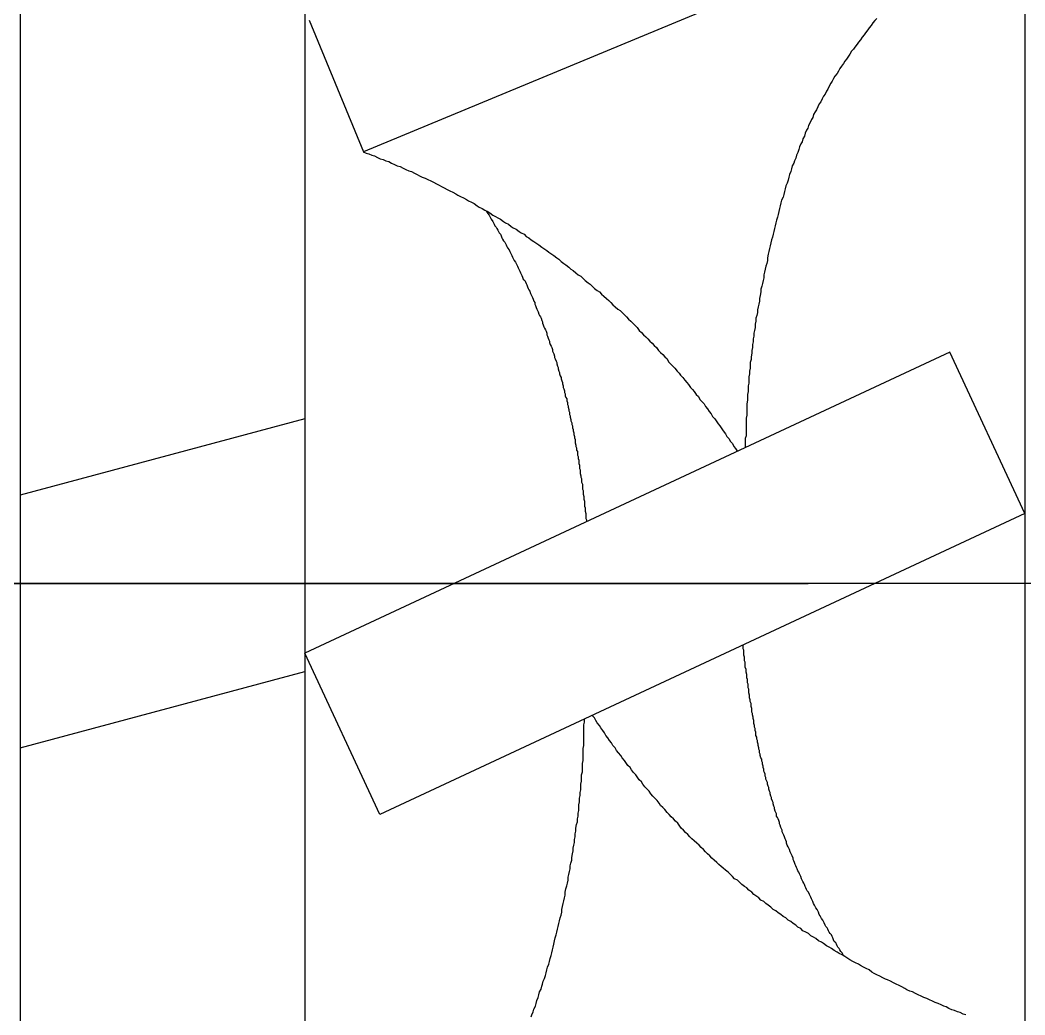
# Model space of a CAD drawing. Extents: x -805 to 272, y -183 to 306.
# Drawn here: x -631.774 to -628.95, y -115.87 to -113.076 of the extents above; entities that cross this region are included whole.
import ezdxf

# ---------------------------------------------------------------- set-up
doc = ezdxf.new("R2010")
doc.units = 0
doc.linetypes.add('CENTER', pattern=[12, 7.5, -1.5, 1.5, -1.5])
doc.linetypes.add('CONTINOUS', pattern=[0])
doc.layers.get('0').update_dxf_attribs({"linetype": 'CONTINUOUS'})
doc.layers.add('CENTER', color=1, linetype='CENTER')

msp = doc.modelspace()

# ---------------------------------------------------------------- linework, layer by layer
at = {"color": 7, "linetype": 'CONTINOUS'}
for p, q in [((-628.9503, -59.1583), (-628.9503, -135.1583)), ((-631.7742, -111.5583), (-631.7742, -117.7583)), ((-630.9742, -111.5583), (-630.9742, -117.7583)), ((-631.7742, -111.6583), (-631.7742, -117.6583)), ((-628.9622, -112.6809), (-630.8091, -113.4459)), ((-630.9622, -113.0764), (-630.8091, -113.4459)), ((-629.1616, -114.0091), (-630.9742, -114.8544)), ((-628.9503, -114.4623), (-629.1616, -114.0091)), ((-630.9742, -114.1965), (-631.7742, -114.4108)), ((-628.9503, -114.4623), (-630.7629, -115.3075)), ((-630.7629, -115.3075), (-630.9742, -114.8544)), ((-631.7742, -115.1202), (-630.9742, -114.9059))]:
    msp.add_line(p, q, dxfattribs=at)
at = {"color": 7}
for points in [[(-629.366, -113.0719, 0), (-629.372, -113.0779, 0), (-629.378, -113.0839, 0), (-629.382, -113.0919, 0), (-629.388, -113.0979, 0), (-629.392, -113.1039, 0), (-629.398, -113.1119, 0), (-629.402, -113.1179, 0), (-629.408, -113.1239, 0), (-629.412, -113.1319, 0), (-629.418, -113.1379, 0), (-629.422, -113.1439, 0), (-629.428, -113.1519, 0), (-629.432, -113.1579, 0), (-629.438, -113.1639, 0), (-629.442, -113.1719, 0), (-629.446, -113.1779, 0), (-629.452, -113.1859, 0), (-629.456, -113.1919, 0), (-629.46, -113.1979, 0), (-629.466, -113.2059, 0), (-629.47, -113.2119, 0), (-629.474, -113.2199, 0), (-629.478, -113.2259, 0), (-629.484, -113.2339, 0), (-629.488, -113.2399, 0), (-629.492, -113.2479, 0), (-629.496, -113.2539, 0), (-629.5, -113.2619, 0), (-629.504, -113.2699, 0), (-629.508, -113.2759, 0), (-629.512, -113.2839, 0), (-629.516, -113.2899, 0), (-629.52, -113.2979, 0), (-629.524, -113.3059, 0), (-629.528, -113.3119, 0), (-629.532, -113.3199, 0), (-629.536, -113.3279, 0), (-629.54, -113.3339, 0), (-629.544, -113.3419, 0), (-629.546, -113.3499, 0), (-629.55, -113.3559, 0), (-629.554, -113.3639, 0), (-629.558, -113.3719, 0), (-629.56, -113.3799, 0), (-629.564, -113.3859, 0), (-629.568, -113.3939, 0), (-629.57, -113.4019, 0), (-629.574, -113.4099, 0), (-629.576, -113.4179, 0), (-629.58, -113.4239, 0), (-629.584, -113.4319, 0), (-629.586, -113.4399, 0), (-629.588, -113.4479, 0), (-629.592, -113.4559, 0), (-629.594, -113.4639, 0), (-629.598, -113.4719, 0), (-629.6, -113.4779, 0), (-629.604, -113.4859, 0), (-629.606, -113.4939, 0), (-629.608, -113.5019, 0), (-629.612, -113.5099, 0), (-629.614, -113.5179, 0), (-629.616, -113.5259, 0), (-629.618, -113.5339, 0), (-629.622, -113.5419, 0), (-629.624, -113.5499, 0), (-629.626, -113.5579, 0), (-629.628, -113.5659, 0), (-629.63, -113.5739, 0), (-629.634, -113.5819, 0), (-629.636, -113.5899, 0), (-629.638, -113.5979, 0), (-629.64, -113.6059, 0), (-629.642, -113.6139, 0), (-629.644, -113.6219, 0), (-629.646, -113.6299, 0), (-629.648, -113.6379, 0), (-629.65, -113.6459, 0), (-629.652, -113.6539, 0), (-629.654, -113.6619, 0), (-629.656, -113.6699, 0), (-629.658, -113.6779, 0), (-629.66, -113.6859, 0), (-629.662, -113.6939, 0), (-629.664, -113.7019, 0), (-629.666, -113.7099, 0), (-629.668, -113.7179, 0), (-629.67, -113.7259, 0), (-629.672, -113.7339, 0), (-629.674, -113.7439, 0), (-629.674, -113.7519, 0), (-629.676, -113.7599, 0), (-629.678, -113.7679, 0), (-629.68, -113.7759, 0), (-629.682, -113.7839, 0), (-629.684, -113.7919, 0), (-629.684, -113.7999, 0), (-629.686, -113.8079, 0), (-629.688, -113.8159, 0), (-629.69, -113.8239, 0), (-629.692, -113.8319, 0), (-629.692, -113.8399, 0), (-629.694, -113.8499, 0), (-629.696, -113.8579, 0), (-629.696, -113.8659, 0), (-629.698, -113.8739, 0), (-629.7, -113.8819, 0), (-629.702, -113.8899, 0), (-629.702, -113.8979, 0), (-629.704, -113.9059, 0), (-629.706, -113.9139, 0), (-629.706, -113.9219, 0), (-629.708, -113.9299, 0), (-629.708, -113.9399, 0), (-629.71, -113.9479, 0), (-629.712, -113.9559, 0), (-629.712, -113.9639, 0), (-629.714, -113.9719, 0), (-629.714, -113.9799, 0), (-629.716, -113.9879, 0), (-629.716, -113.9959, 0), (-629.718, -114.0039, 0), (-629.718, -114.0119, 0), (-629.72, -114.0219, 0), (-629.72, -114.0299, 0), (-629.722, -114.0379, 0), (-629.722, -114.0459, 0), (-629.722, -114.0539, 0), (-629.724, -114.0619, 0), (-629.724, -114.0699, 0), (-629.726, -114.0779, 0), (-629.726, -114.0879, 0), (-629.726, -114.0959, 0), (-629.728, -114.1039, 0), (-629.728, -114.1119, 0), (-629.728, -114.1199, 0), (-629.73, -114.1279, 0), (-629.73, -114.1359, 0), (-629.73, -114.1439, 0), (-629.732, -114.1539, 0), (-629.732, -114.1619, 0), (-629.732, -114.1699, 0), (-629.732, -114.1779, 0), (-629.732, -114.1859, 0), (-629.734, -114.1939, 0), (-629.734, -114.2019, 0), (-629.734, -114.2099, 0), (-629.734, -114.2199, 0), (-629.734, -114.2279, 0), (-629.734, -114.2359, 0), (-629.734, -114.2439, 0), (-629.736, -114.2519, 0), (-629.736, -114.2599, 0), (-629.736, -114.2679, 0), (-629.736, -114.2759, 0)], [(-630.81, -113.4459, 0), (-630.802, -113.4499, 0), (-630.794, -113.4519, 0), (-630.786, -113.4559, 0), (-630.778, -113.4579, 0), (-630.77, -113.4619, 0), (-630.762, -113.4659, 0), (-630.754, -113.4679, 0), (-630.746, -113.4719, 0), (-630.738, -113.4739, 0), (-630.73, -113.4779, 0), (-630.722, -113.4819, 0), (-630.714, -113.4859, 0), (-630.706, -113.4879, 0), (-630.698, -113.4919, 0), (-630.69, -113.4959, 0), (-630.682, -113.4999, 0), (-630.674, -113.5019, 0), (-630.666, -113.5059, 0), (-630.658, -113.5099, 0), (-630.652, -113.5139, 0), (-630.644, -113.5179, 0), (-630.636, -113.5199, 0), (-630.628, -113.5239, 0), (-630.62, -113.5279, 0), (-630.612, -113.5319, 0), (-630.604, -113.5359, 0), (-630.596, -113.5399, 0), (-630.59, -113.5439, 0), (-630.582, -113.5479, 0), (-630.574, -113.5519, 0), (-630.566, -113.5559, 0), (-630.558, -113.5599, 0), (-630.55, -113.5639, 0), (-630.544, -113.5679, 0), (-630.536, -113.5719, 0), (-630.528, -113.5759, 0), (-630.52, -113.5799, 0), (-630.514, -113.5839, 0), (-630.506, -113.5879, 0), (-630.498, -113.5919, 0), (-630.49, -113.5979, 0), (-630.484, -113.6019, 0), (-630.476, -113.6059, 0), (-630.468, -113.6099, 0), (-630.46, -113.6139, 0), (-630.454, -113.6179, 0), (-630.446, -113.6239, 0), (-630.438, -113.6279, 0), (-630.432, -113.6319, 0), (-630.424, -113.6359, 0), (-630.416, -113.6419, 0), (-630.41, -113.6459, 0), (-630.402, -113.6499, 0), (-630.394, -113.6559, 0), (-630.388, -113.6599, 0), (-630.38, -113.6639, 0), (-630.372, -113.6699, 0), (-630.366, -113.6739, 0), (-630.358, -113.6779, 0), (-630.352, -113.6839, 0), (-630.344, -113.6879, 0), (-630.338, -113.6939, 0), (-630.33, -113.6979, 0), (-630.322, -113.7039, 0), (-630.316, -113.7079, 0), (-630.308, -113.7139, 0), (-630.302, -113.7179, 0), (-630.294, -113.7239, 0), (-630.288, -113.7279, 0), (-630.28, -113.7339, 0), (-630.274, -113.7379, 0), (-630.266, -113.7439, 0), (-630.26, -113.7479, 0), (-630.254, -113.7539, 0), (-630.246, -113.7599, 0), (-630.24, -113.7639, 0), (-630.232, -113.7699, 0), (-630.226, -113.7759, 0), (-630.22, -113.7799, 0), (-630.212, -113.7859, 0), (-630.206, -113.7919, 0), (-630.198, -113.7959, 0), (-630.192, -113.8019, 0), (-630.186, -113.8079, 0), (-630.178, -113.8139, 0), (-630.172, -113.8179, 0), (-630.166, -113.8239, 0), (-630.16, -113.8299, 0), (-630.152, -113.8359, 0), (-630.146, -113.8399, 0), (-630.14, -113.8459, 0), (-630.134, -113.8519, 0), (-630.126, -113.8579, 0), (-630.12, -113.8639, 0), (-630.114, -113.8699, 0), (-630.108, -113.8759, 0), (-630.102, -113.8819, 0), (-630.094, -113.8879, 0), (-630.088, -113.8919, 0), (-630.082, -113.8979, 0), (-630.076, -113.9039, 0), (-630.07, -113.9099, 0), (-630.064, -113.9159, 0), (-630.058, -113.9219, 0), (-630.052, -113.9279, 0), (-630.046, -113.9339, 0), (-630.04, -113.9399, 0), (-630.034, -113.9479, 0), (-630.028, -113.9539, 0), (-630.022, -113.9599, 0), (-630.016, -113.9659, 0), (-630.01, -113.9719, 0), (-630.004, -113.9779, 0), (-629.998, -113.9839, 0), (-629.992, -113.9899, 0), (-629.986, -113.9959, 0), (-629.98, -114.0039, 0), (-629.974, -114.0099, 0), (-629.968, -114.0159, 0), (-629.962, -114.0219, 0), (-629.956, -114.0279, 0), (-629.952, -114.0359, 0), (-629.946, -114.0419, 0), (-629.94, -114.0479, 0), (-629.934, -114.0539, 0), (-629.928, -114.0619, 0), (-629.922, -114.0679, 0), (-629.918, -114.0739, 0), (-629.912, -114.0799, 0), (-629.906, -114.0879, 0), (-629.9, -114.0939, 0), (-629.896, -114.0999, 0), (-629.89, -114.1079, 0), (-629.884, -114.1139, 0), (-629.88, -114.1199, 0), (-629.874, -114.1279, 0), (-629.868, -114.1339, 0), (-629.864, -114.1419, 0), (-629.858, -114.1479, 0), (-629.852, -114.1539, 0), (-629.848, -114.1619, 0), (-629.842, -114.1679, 0), (-629.838, -114.1759, 0), (-629.832, -114.1819, 0), (-629.828, -114.1899, 0), (-629.822, -114.1959, 0), (-629.818, -114.2019, 0), (-629.812, -114.2099, 0), (-629.808, -114.2159, 0), (-629.802, -114.2239, 0), (-629.798, -114.2299, 0), (-629.792, -114.2379, 0), (-629.788, -114.2459, 0), (-629.782, -114.2519, 0), (-629.778, -114.2599, 0), (-629.772, -114.2659, 0), (-629.768, -114.2739, 0), (-629.764, -114.2799, 0), (-629.758, -114.2879, 0)], [(-630.464, -113.6119, 0), (-630.462, -113.6159, 0), (-630.46, -113.6199, 0), (-630.456, -113.6239, 0), (-630.454, -113.6279, 0), (-630.452, -113.6319, 0), (-630.45, -113.6359, 0), (-630.446, -113.6419, 0), (-630.444, -113.6459, 0), (-630.442, -113.6499, 0), (-630.44, -113.6539, 0), (-630.436, -113.6579, 0), (-630.434, -113.6619, 0), (-630.432, -113.6659, 0), (-630.43, -113.6699, 0), (-630.428, -113.6739, 0), (-630.424, -113.6779, 0), (-630.422, -113.6819, 0), (-630.42, -113.6879, 0), (-630.418, -113.6919, 0), (-630.416, -113.6959, 0), (-630.412, -113.6999, 0), (-630.41, -113.7039, 0), (-630.408, -113.7079, 0), (-630.406, -113.7119, 0), (-630.404, -113.7159, 0), (-630.4, -113.7219, 0), (-630.398, -113.7259, 0), (-630.396, -113.7299, 0), (-630.394, -113.7339, 0), (-630.392, -113.7379, 0), (-630.39, -113.7419, 0), (-630.388, -113.7459, 0), (-630.386, -113.7519, 0), (-630.382, -113.7559, 0), (-630.38, -113.7599, 0), (-630.378, -113.7639, 0), (-630.376, -113.7679, 0), (-630.374, -113.7719, 0), (-630.372, -113.7779, 0), (-630.37, -113.7819, 0), (-630.368, -113.7859, 0), (-630.366, -113.7899, 0), (-630.364, -113.7939, 0), (-630.362, -113.7979, 0), (-630.36, -113.8039, 0), (-630.356, -113.8079, 0), (-630.354, -113.8119, 0), (-630.352, -113.8159, 0), (-630.35, -113.8199, 0), (-630.348, -113.8259, 0), (-630.346, -113.8299, 0), (-630.344, -113.8339, 0), (-630.342, -113.8379, 0), (-630.34, -113.8439, 0), (-630.338, -113.8479, 0), (-630.336, -113.8519, 0), (-630.334, -113.8559, 0), (-630.332, -113.8599, 0), (-630.33, -113.8659, 0), (-630.328, -113.8699, 0), (-630.328, -113.8739, 0), (-630.326, -113.8779, 0), (-630.324, -113.8839, 0), (-630.322, -113.8879, 0), (-630.32, -113.8919, 0), (-630.318, -113.8959, 0), (-630.316, -113.9019, 0), (-630.314, -113.9059, 0), (-630.312, -113.9099, 0), (-630.31, -113.9139, 0), (-630.308, -113.9199, 0), (-630.306, -113.9239, 0), (-630.306, -113.9279, 0), (-630.304, -113.9319, 0), (-630.302, -113.9379, 0), (-630.3, -113.9419, 0), (-630.298, -113.9459, 0), (-630.296, -113.9499, 0), (-630.294, -113.9559, 0), (-630.294, -113.9599, 0), (-630.292, -113.9639, 0), (-630.29, -113.9699, 0), (-630.288, -113.9739, 0), (-630.286, -113.9779, 0), (-630.286, -113.9819, 0), (-630.284, -113.9879, 0), (-630.282, -113.9919, 0), (-630.28, -113.9959, 0), (-630.278, -114.0019, 0), (-630.278, -114.0059, 0), (-630.276, -114.0099, 0), (-630.274, -114.0139, 0), (-630.272, -114.0199, 0), (-630.272, -114.0239, 0), (-630.27, -114.0279, 0), (-630.268, -114.0339, 0), (-630.266, -114.0379, 0), (-630.266, -114.0419, 0), (-630.264, -114.0479, 0), (-630.262, -114.0519, 0), (-630.262, -114.0559, 0), (-630.26, -114.0619, 0), (-630.258, -114.0659, 0), (-630.258, -114.0699, 0), (-630.256, -114.0759, 0), (-630.254, -114.0799, 0), (-630.254, -114.0839, 0), (-630.252, -114.0899, 0), (-630.25, -114.0939, 0), (-630.25, -114.0979, 0), (-630.248, -114.1039, 0), (-630.248, -114.1079, 0), (-630.246, -114.1119, 0), (-630.244, -114.1179, 0), (-630.244, -114.1219, 0), (-630.242, -114.1259, 0), (-630.242, -114.1319, 0), (-630.24, -114.1359, 0), (-630.238, -114.1399, 0), (-630.238, -114.1459, 0), (-630.236, -114.1499, 0), (-630.236, -114.1559, 0), (-630.234, -114.1599, 0), (-630.234, -114.1639, 0), (-630.232, -114.1699, 0), (-630.232, -114.1739, 0), (-630.23, -114.1779, 0), (-630.23, -114.1839, 0), (-630.228, -114.1879, 0), (-630.228, -114.1919, 0), (-630.226, -114.1979, 0), (-630.226, -114.2019, 0), (-630.224, -114.2079, 0), (-630.224, -114.2119, 0), (-630.222, -114.2159, 0), (-630.222, -114.2219, 0), (-630.22, -114.2259, 0), (-630.22, -114.2299, 0), (-630.218, -114.2359, 0), (-630.218, -114.2399, 0), (-630.216, -114.2459, 0), (-630.216, -114.2499, 0), (-630.214, -114.2539, 0), (-630.214, -114.2599, 0), (-630.214, -114.2639, 0), (-630.212, -114.2699, 0), (-630.212, -114.2739, 0), (-630.21, -114.2779, 0), (-630.21, -114.2839, 0), (-630.208, -114.2879, 0), (-630.208, -114.2939, 0), (-630.208, -114.2979, 0), (-630.206, -114.3019, 0), (-630.206, -114.3079, 0), (-630.204, -114.3119, 0), (-630.204, -114.3159, 0), (-630.204, -114.3219, 0), (-630.202, -114.3259, 0), (-630.202, -114.3319, 0), (-630.202, -114.3359, 0), (-630.2, -114.3399, 0), (-630.2, -114.3459, 0), (-630.2, -114.3499, 0), (-630.198, -114.3559, 0), (-630.198, -114.3599, 0), (-630.196, -114.3639, 0), (-630.196, -114.3699, 0), (-630.196, -114.3739, 0), (-630.194, -114.3799, 0), (-630.194, -114.3839, 0), (-630.194, -114.3879, 0), (-630.194, -114.3939, 0), (-630.192, -114.3979, 0), (-630.192, -114.4039, 0), (-630.192, -114.4079, 0), (-630.19, -114.4139, 0), (-630.19, -114.4179, 0), (-630.19, -114.4219, 0), (-630.188, -114.4279, 0), (-630.188, -114.4319, 0), (-630.188, -114.4379, 0), (-630.188, -114.4419, 0), (-630.186, -114.4459, 0), (-630.186, -114.4519, 0), (-630.186, -114.4559, 0), (-630.184, -114.4619, 0), (-630.184, -114.4659, 0), (-630.184, -114.4699, 0), (-630.184, -114.4759, 0), (-630.182, -114.4799, 0), (-630.182, -114.4859, 0)], [(-629.46, -115.7039, 0), (-629.462, -115.6999, 0), (-629.464, -115.6959, 0), (-629.468, -115.6919, 0), (-629.47, -115.6879, 0), (-629.472, -115.6839, 0), (-629.476, -115.6799, 0), (-629.478, -115.6759, 0), (-629.48, -115.6719, 0), (-629.482, -115.6679, 0), (-629.486, -115.6639, 0), (-629.488, -115.6599, 0), (-629.49, -115.6539, 0), (-629.492, -115.6499, 0), (-629.494, -115.6459, 0), (-629.498, -115.6419, 0), (-629.5, -115.6379, 0), (-629.502, -115.6339, 0), (-629.504, -115.6299, 0), (-629.506, -115.6259, 0), (-629.51, -115.6219, 0), (-629.512, -115.6179, 0), (-629.514, -115.6119, 0), (-629.516, -115.6079, 0), (-629.518, -115.6039, 0), (-629.522, -115.5999, 0), (-629.524, -115.5959, 0), (-629.526, -115.5919, 0), (-629.528, -115.5879, 0), (-629.53, -115.5819, 0), (-629.532, -115.5779, 0), (-629.534, -115.5739, 0), (-629.538, -115.5699, 0), (-629.54, -115.5659, 0), (-629.542, -115.5619, 0), (-629.544, -115.5579, 0), (-629.546, -115.5519, 0), (-629.548, -115.5479, 0), (-629.55, -115.5439, 0), (-629.552, -115.5399, 0), (-629.554, -115.5359, 0), (-629.556, -115.5319, 0), (-629.558, -115.5259, 0), (-629.562, -115.5219, 0), (-629.564, -115.5179, 0), (-629.566, -115.5139, 0), (-629.568, -115.5099, 0), (-629.57, -115.5039, 0), (-629.572, -115.4999, 0), (-629.574, -115.4959, 0), (-629.576, -115.4919, 0), (-629.578, -115.4879, 0), (-629.58, -115.4819, 0), (-629.582, -115.4779, 0), (-629.584, -115.4739, 0), (-629.586, -115.4699, 0), (-629.588, -115.4659, 0), (-629.59, -115.4599, 0), (-629.592, -115.4559, 0), (-629.594, -115.4519, 0), (-629.596, -115.4479, 0), (-629.598, -115.4419, 0), (-629.6, -115.4379, 0), (-629.602, -115.4339, 0), (-629.602, -115.4299, 0), (-629.604, -115.4239, 0), (-629.606, -115.4199, 0), (-629.608, -115.4159, 0), (-629.61, -115.4119, 0), (-629.612, -115.4059, 0), (-629.614, -115.4019, 0), (-629.616, -115.3979, 0), (-629.618, -115.3939, 0), (-629.62, -115.3879, 0), (-629.62, -115.3839, 0), (-629.622, -115.3799, 0), (-629.624, -115.3759, 0), (-629.626, -115.3699, 0), (-629.628, -115.3659, 0), (-629.63, -115.3619, 0), (-629.632, -115.3559, 0), (-629.632, -115.3519, 0), (-629.634, -115.3479, 0), (-629.636, -115.3439, 0), (-629.638, -115.3379, 0), (-629.64, -115.3339, 0), (-629.64, -115.3299, 0), (-629.642, -115.3239, 0), (-629.644, -115.3199, 0), (-629.646, -115.3159, 0), (-629.648, -115.3119, 0), (-629.648, -115.3059, 0), (-629.65, -115.3019, 0), (-629.652, -115.2979, 0), (-629.654, -115.2919, 0), (-629.654, -115.2879, 0), (-629.656, -115.2839, 0), (-629.658, -115.2779, 0), (-629.658, -115.2739, 0), (-629.66, -115.2699, 0), (-629.662, -115.2639, 0), (-629.662, -115.2599, 0), (-629.664, -115.2559, 0), (-629.666, -115.2499, 0), (-629.666, -115.2459, 0), (-629.668, -115.2419, 0), (-629.67, -115.2359, 0), (-629.67, -115.2319, 0), (-629.672, -115.2279, 0), (-629.674, -115.2219, 0), (-629.674, -115.2179, 0), (-629.676, -115.2139, 0), (-629.678, -115.2079, 0), (-629.678, -115.2039, 0), (-629.68, -115.1999, 0), (-629.68, -115.1939, 0), (-629.682, -115.1899, 0), (-629.684, -115.1859, 0), (-629.684, -115.1799, 0), (-629.686, -115.1759, 0), (-629.686, -115.1719, 0), (-629.688, -115.1659, 0), (-629.688, -115.1619, 0), (-629.69, -115.1579, 0), (-629.69, -115.1519, 0), (-629.692, -115.1479, 0), (-629.694, -115.1419, 0), (-629.694, -115.1379, 0), (-629.696, -115.1339, 0), (-629.696, -115.1279, 0), (-629.698, -115.1239, 0), (-629.698, -115.1199, 0), (-629.7, -115.1139, 0), (-629.7, -115.1099, 0), (-629.702, -115.1039, 0), (-629.702, -115.0999, 0), (-629.704, -115.0959, 0), (-629.704, -115.0899, 0), (-629.706, -115.0859, 0), (-629.706, -115.0819, 0), (-629.706, -115.0759, 0), (-629.708, -115.0719, 0), (-629.708, -115.0659, 0), (-629.71, -115.0619, 0), (-629.71, -115.0579, 0), (-629.712, -115.0519, 0), (-629.712, -115.0479, 0), (-629.712, -115.0439, 0), (-629.714, -115.0379, 0), (-629.714, -115.0339, 0), (-629.716, -115.0279, 0), (-629.716, -115.0239, 0), (-629.718, -115.0199, 0), (-629.718, -115.0139, 0), (-629.718, -115.0099, 0), (-629.72, -115.0039, 0), (-629.72, -114.9999, 0), (-629.72, -114.9959, 0), (-629.722, -114.9899, 0), (-629.722, -114.9859, 0), (-629.724, -114.9799, 0), (-629.724, -114.9759, 0), (-629.724, -114.9719, 0), (-629.726, -114.9659, 0), (-629.726, -114.9619, 0), (-629.726, -114.9559, 0), (-629.728, -114.9519, 0), (-629.728, -114.9479, 0), (-629.728, -114.9419, 0), (-629.73, -114.9379, 0), (-629.73, -114.9319, 0), (-629.73, -114.9279, 0), (-629.732, -114.9239, 0), (-629.732, -114.9179, 0), (-629.732, -114.9139, 0), (-629.734, -114.9079, 0), (-629.734, -114.9039, 0), (-629.734, -114.8999, 0), (-629.736, -114.8939, 0), (-629.736, -114.8899, 0), (-629.736, -114.8839, 0), (-629.736, -114.8799, 0), (-629.738, -114.8759, 0), (-629.738, -114.8699, 0), (-629.738, -114.8659, 0), (-629.74, -114.8599, 0), (-629.74, -114.8559, 0), (-629.74, -114.8499, 0), (-629.74, -114.8459, 0), (-629.742, -114.8419, 0), (-629.742, -114.8359, 0), (-629.742, -114.8319, 0)], [(-630.338, -115.8759, 0), (-630.336, -115.8699, 0), (-630.332, -115.8619, 0), (-630.33, -115.8539, 0), (-630.326, -115.8459, 0), (-630.324, -115.8379, 0), (-630.322, -115.8299, 0), (-630.318, -115.8219, 0), (-630.316, -115.8139, 0), (-630.314, -115.8059, 0), (-630.31, -115.7979, 0), (-630.308, -115.7899, 0), (-630.306, -115.7839, 0), (-630.304, -115.7759, 0), (-630.3, -115.7679, 0), (-630.298, -115.7599, 0), (-630.296, -115.7519, 0), (-630.294, -115.7439, 0), (-630.292, -115.7359, 0), (-630.288, -115.7279, 0), (-630.286, -115.7199, 0), (-630.284, -115.7119, 0), (-630.282, -115.7039, 0), (-630.28, -115.6959, 0), (-630.278, -115.6879, 0), (-630.276, -115.6799, 0), (-630.274, -115.6719, 0), (-630.272, -115.6619, 0), (-630.27, -115.6539, 0), (-630.268, -115.6459, 0), (-630.266, -115.6379, 0), (-630.264, -115.6299, 0), (-630.262, -115.6219, 0), (-630.26, -115.6139, 0), (-630.258, -115.6059, 0), (-630.256, -115.5979, 0), (-630.254, -115.5899, 0), (-630.252, -115.5819, 0), (-630.252, -115.5739, 0), (-630.25, -115.5659, 0), (-630.248, -115.5579, 0), (-630.246, -115.5499, 0), (-630.244, -115.5419, 0), (-630.242, -115.5339, 0), (-630.242, -115.5259, 0), (-630.24, -115.5159, 0), (-630.238, -115.5079, 0), (-630.236, -115.4999, 0), (-630.234, -115.4919, 0), (-630.234, -115.4839, 0), (-630.232, -115.4759, 0), (-630.23, -115.4679, 0), (-630.228, -115.4599, 0), (-630.228, -115.4519, 0), (-630.226, -115.4439, 0), (-630.224, -115.4359, 0), (-630.224, -115.4279, 0), (-630.222, -115.4179, 0), (-630.22, -115.4099, 0), (-630.22, -115.4019, 0), (-630.218, -115.3939, 0), (-630.216, -115.3859, 0), (-630.216, -115.3779, 0), (-630.214, -115.3699, 0), (-630.214, -115.3619, 0), (-630.212, -115.3539, 0), (-630.212, -115.3459, 0), (-630.21, -115.3359, 0), (-630.208, -115.3279, 0), (-630.208, -115.3199, 0), (-630.206, -115.3119, 0), (-630.206, -115.3039, 0), (-630.204, -115.2959, 0), (-630.204, -115.2879, 0), (-630.204, -115.2799, 0), (-630.202, -115.2719, 0), (-630.202, -115.2619, 0), (-630.2, -115.2539, 0), (-630.2, -115.2459, 0), (-630.198, -115.2379, 0), (-630.198, -115.2299, 0), (-630.198, -115.2219, 0), (-630.196, -115.2139, 0), (-630.196, -115.2059, 0), (-630.196, -115.1959, 0), (-630.194, -115.1879, 0), (-630.194, -115.1799, 0), (-630.194, -115.1719, 0), (-630.194, -115.1639, 0), (-630.192, -115.1559, 0), (-630.192, -115.1479, 0), (-630.192, -115.1399, 0), (-630.192, -115.1299, 0), (-630.192, -115.1219, 0), (-630.19, -115.1139, 0), (-630.19, -115.1059, 0), (-630.19, -115.0979, 0), (-630.19, -115.0899, 0), (-630.19, -115.0819, 0), (-630.19, -115.0739, 0), (-630.19, -115.0639, 0), (-630.19, -115.0559, 0), (-630.188, -115.0479, 0), (-630.188, -115.0399, 0)], [(-629.116, -115.8699, 0), (-629.124, -115.8679, 0), (-629.132, -115.8639, 0), (-629.14, -115.8619, 0), (-629.148, -115.8579, 0), (-629.156, -115.8559, 0), (-629.164, -115.8519, 0), (-629.172, -115.8479, 0), (-629.178, -115.8459, 0), (-629.186, -115.8419, 0), (-629.194, -115.8379, 0), (-629.202, -115.8359, 0), (-629.21, -115.8319, 0), (-629.218, -115.8279, 0), (-629.226, -115.8239, 0), (-629.234, -115.8219, 0), (-629.242, -115.8179, 0), (-629.25, -115.8139, 0), (-629.258, -115.8099, 0), (-629.266, -115.8059, 0), (-629.274, -115.8039, 0), (-629.282, -115.7999, 0), (-629.288, -115.7959, 0), (-629.296, -115.7919, 0), (-629.304, -115.7879, 0), (-629.312, -115.7839, 0), (-629.32, -115.7799, 0), (-629.328, -115.7759, 0), (-629.336, -115.7719, 0), (-629.342, -115.7699, 0), (-629.35, -115.7659, 0), (-629.358, -115.7619, 0), (-629.366, -115.7579, 0), (-629.374, -115.7539, 0), (-629.38, -115.7499, 0), (-629.388, -115.7439, 0), (-629.396, -115.7399, 0), (-629.404, -115.7359, 0), (-629.412, -115.7319, 0), (-629.418, -115.7279, 0), (-629.426, -115.7239, 0), (-629.434, -115.7199, 0), (-629.442, -115.7159, 0), (-629.448, -115.7119, 0), (-629.456, -115.7059, 0), (-629.464, -115.7019, 0), (-629.472, -115.6979, 0), (-629.478, -115.6939, 0), (-629.486, -115.6899, 0), (-629.494, -115.6839, 0), (-629.5, -115.6799, 0), (-629.508, -115.6759, 0), (-629.516, -115.6699, 0), (-629.522, -115.6659, 0), (-629.53, -115.6619, 0), (-629.538, -115.6559, 0), (-629.544, -115.6519, 0), (-629.552, -115.6479, 0), (-629.558, -115.6419, 0), (-629.566, -115.6379, 0), (-629.574, -115.6339, 0), (-629.58, -115.6279, 0), (-629.588, -115.6239, 0), (-629.594, -115.6179, 0), (-629.602, -115.6139, 0), (-629.608, -115.6079, 0), (-629.616, -115.6039, 0), (-629.622, -115.5979, 0), (-629.63, -115.5939, 0), (-629.636, -115.5879, 0), (-629.644, -115.5839, 0), (-629.65, -115.5779, 0), (-629.658, -115.5739, 0), (-629.664, -115.5679, 0), (-629.672, -115.5619, 0), (-629.678, -115.5579, 0), (-629.684, -115.5519, 0), (-629.692, -115.5479, 0), (-629.698, -115.5419, 0), (-629.706, -115.5359, 0), (-629.712, -115.5319, 0), (-629.718, -115.5259, 0), (-629.726, -115.5199, 0), (-629.732, -115.5139, 0), (-629.738, -115.5099, 0), (-629.746, -115.5039, 0), (-629.752, -115.4979, 0), (-629.758, -115.4919, 0), (-629.766, -115.4879, 0), (-629.772, -115.4819, 0), (-629.778, -115.4759, 0), (-629.784, -115.4699, 0), (-629.792, -115.4639, 0), (-629.798, -115.4579, 0), (-629.804, -115.4539, 0), (-629.81, -115.4479, 0), (-629.816, -115.4419, 0), (-629.824, -115.4359, 0), (-629.83, -115.4299, 0), (-629.836, -115.4239, 0), (-629.842, -115.4179, 0), (-629.848, -115.4119, 0), (-629.854, -115.4059, 0), (-629.86, -115.3999, 0), (-629.866, -115.3939, 0), (-629.872, -115.3879, 0), (-629.88, -115.3819, 0), (-629.886, -115.3759, 0), (-629.892, -115.3699, 0), (-629.898, -115.3639, 0), (-629.904, -115.3579, 0), (-629.91, -115.3519, 0), (-629.916, -115.3459, 0), (-629.922, -115.3379, 0), (-629.926, -115.3319, 0), (-629.932, -115.3259, 0), (-629.938, -115.3199, 0), (-629.944, -115.3139, 0), (-629.95, -115.3079, 0), (-629.956, -115.3019, 0), (-629.962, -115.2939, 0), (-629.968, -115.2879, 0), (-629.974, -115.2819, 0), (-629.978, -115.2759, 0), (-629.984, -115.2679, 0), (-629.99, -115.2619, 0), (-629.996, -115.2559, 0), (-630.002, -115.2499, 0), (-630.006, -115.2419, 0), (-630.012, -115.2359, 0), (-630.018, -115.2299, 0), (-630.024, -115.2219, 0), (-630.028, -115.2159, 0), (-630.034, -115.2099, 0), (-630.04, -115.2019, 0), (-630.044, -115.1959, 0), (-630.05, -115.1899, 0), (-630.056, -115.1819, 0), (-630.06, -115.1759, 0), (-630.066, -115.1699, 0), (-630.072, -115.1619, 0), (-630.076, -115.1559, 0), (-630.082, -115.1479, 0), (-630.086, -115.1419, 0), (-630.092, -115.1339, 0), (-630.098, -115.1279, 0), (-630.102, -115.1199, 0), (-630.108, -115.1139, 0), (-630.112, -115.1059, 0), (-630.118, -115.0999, 0), (-630.122, -115.0919, 0), (-630.128, -115.0859, 0), (-630.132, -115.0779, 0), (-630.136, -115.0719, 0), (-630.142, -115.0639, 0), (-630.146, -115.0579, 0), (-630.152, -115.0499, 0), (-630.156, -115.0439, 0), (-630.16, -115.0359, 0), (-630.166, -115.0299, 0)]]:
    msp.add_polyline3d(points, dxfattribs=at)
at = {"layer": 'CENTER', "color": 1, "linetype": 'CENTER'}
for p, q in [((-661.0597, -114.6583), (-625.9503, -114.6583)), ((-626.6109, -114.6583), (-634.7198, -114.6583))]:
    msp.add_line(p, q, dxfattribs=at)

doc.saveas('drawing.dxf')
